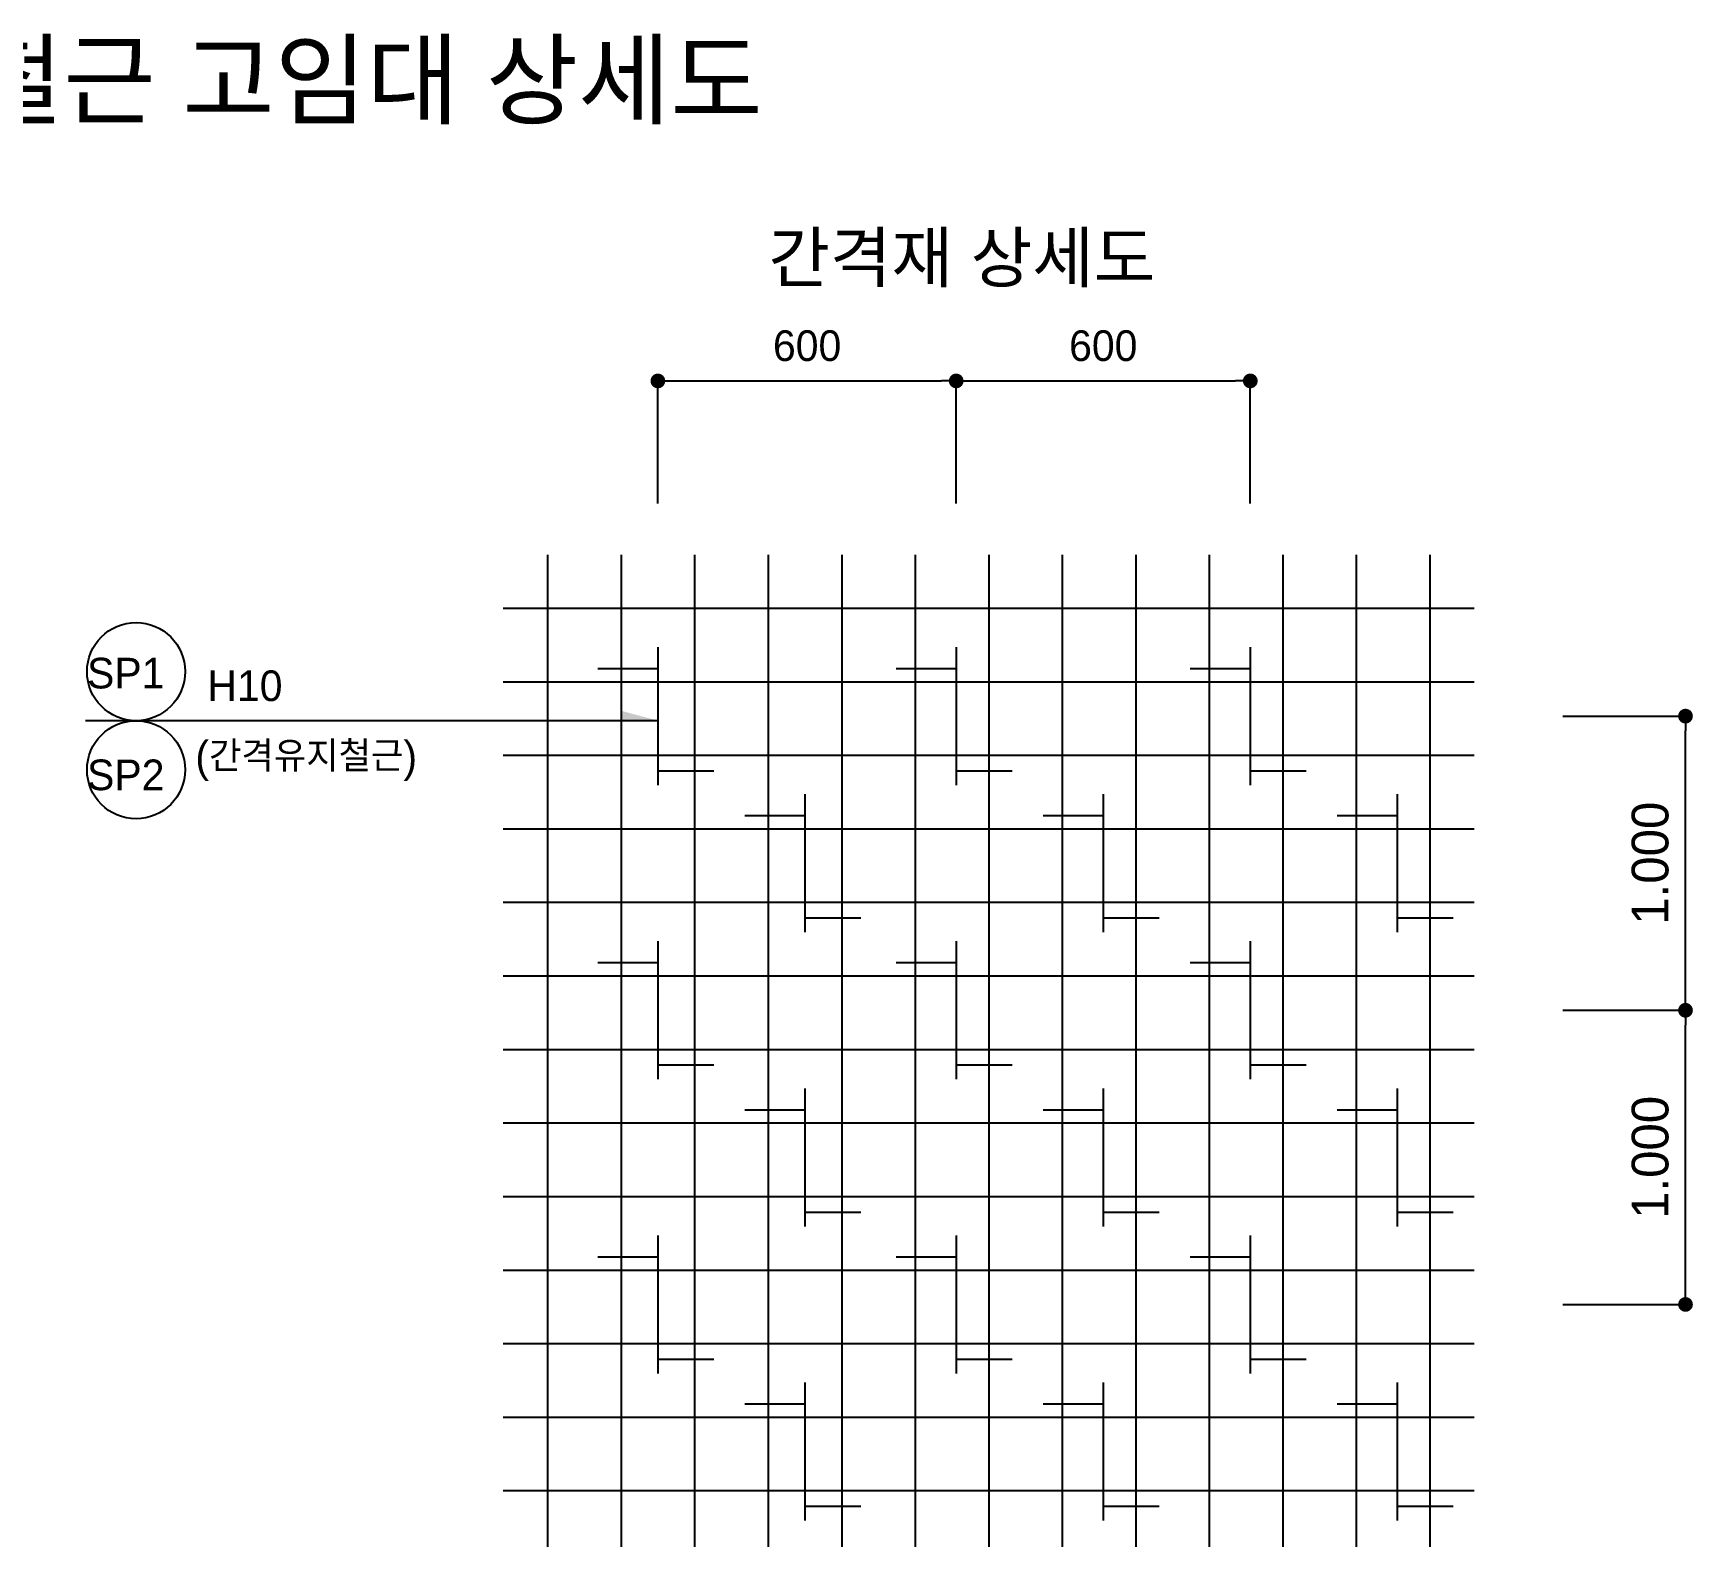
# Model space of a CAD drawing. Header units: millimetres. Extents: x -133 to 138, y -120 to 4.
# Drawn here: x 2.4 to 137.8, y -119.7 to 3.8 of the extents above; entities that cross this region are included whole.
import ezdxf
from ezdxf.enums import TextEntityAlignment as Align

# ---------------------------------------------------------------- set-up
doc = ezdxf.new("R2010")
doc.units = ezdxf.units.MM
doc.header["$LTSCALE"] = 500
doc.header["$MEASUREMENT"] = 0
doc.styles.add('GHS', font='djdg.shx', dxfattribs={"bigfont": 'ghs.shx'})
doc.styles.add('주TITLE', font='Gulim.ttf')

# ---------------------------------------------------------------- blocks, each defined once
blk = doc.blocks.new('arw1')
at = {"color": 1}
blk.add_solid([(0, 0), (2.9, 0.78), (2.9, 0)], dxfattribs=at)
blk = doc.blocks.new('DOT')
at = {"color": 1}
blk.add_line((0, 0), (-1, 0), dxfattribs=at)
at = {"color": 7, "const_width": 0.5}
blk.add_lwpolyline([(-0.25, 0, 1), (0.25, 0, 1)], format="xyb", close=True, dxfattribs=at)

msp = doc.modelspace()

# ---------------------------------------------------------------- linework, layer by layer
at = {"color": 1}
for p, q in [((53.37, -34.57), (53.37, -24.57)), ((54.57, -24.57), (76.52, -24.57)), ((77.72, -34.57), (77.72, -24.57)), ((77.72, -34.57), (77.72, -24.57)), ((78.92, -24.57), (100.52, -24.57)), ((101.72, -34.57), (101.72, -24.57)), ((44.37, -38.76), (44.37, -119.69)), ((50.37, -38.76), (50.37, -119.69)), ((56.37, -38.76), (56.37, -119.69)), ((62.37, -38.76), (62.37, -119.69)), ((68.37, -38.76), (68.37, -119.69)), ((74.37, -38.76), (74.37, -119.69)), ((80.37, -38.76), (80.37, -119.69)), ((86.37, -38.76), (86.37, -119.69)), ((92.37, -38.76), (92.37, -119.69)), ((98.37, -38.76), (98.37, -119.69)), ((104.37, -38.76), (104.37, -119.69)), ((110.37, -38.76), (110.37, -119.69)), ((116.37, -38.76), (116.37, -119.69)), ((40.74, -43.11), (120, -43.11)), ((53.37, -46.29), (53.37, -57.55)), ((77.72, -46.29), (77.72, -57.55)), ((101.72, -46.29), (101.72, -57.55)), ((48.46, -48.03), (53.37, -48.03)), ((72.82, -48.03), (77.72, -48.03)), ((96.82, -48.03), (101.72, -48.03)), ((40.74, -49.11), (120, -49.11)), ((53.37, -52.29), (6.66, -52.29)), ((127.24, -51.92), (137.24, -51.92)), ((137.24, -74.72), (137.24, -53.12)), ((40.74, -55.11), (120, -55.11)), ((53.37, -56.38), (57.93, -56.38)), ((77.72, -56.38), (82.28, -56.38)), ((101.72, -56.38), (106.28, -56.38)), ((65.37, -58.29), (65.37, -69.55)), ((89.72, -58.29), (89.72, -69.55)), ((113.72, -58.29), (113.72, -69.55)), ((60.46, -60.03), (65.37, -60.03)), ((84.82, -60.03), (89.72, -60.03)), ((108.82, -60.03), (113.72, -60.03)), ((40.74, -61.11), (120, -61.11)), ((40.74, -67.11), (120, -67.11)), ((65.37, -68.38), (69.93, -68.38)), ((89.72, -68.38), (94.28, -68.38)), ((113.72, -68.38), (118.28, -68.38)), ((53.37, -70.29), (53.37, -81.55)), ((77.72, -70.29), (77.72, -81.55)), ((101.72, -70.29), (101.72, -81.55)), ((40.74, -73.11), (120, -73.11)), ((48.46, -72.03), (53.37, -72.03)), ((72.82, -72.03), (77.72, -72.03)), ((96.82, -72.03), (101.72, -72.03)), ((127.24, -75.92), (137.24, -75.92)), ((127.24, -75.92), (137.24, -75.92)), ((137.24, -98.72), (137.24, -77.12)), ((40.74, -79.11), (120, -79.11)), ((53.37, -80.38), (57.93, -80.38)), ((77.72, -80.38), (82.28, -80.38)), ((101.72, -80.38), (106.28, -80.38)), ((65.37, -82.29), (65.37, -93.55)), ((89.72, -82.29), (89.72, -93.55)), ((113.72, -82.29), (113.72, -93.55)), ((40.74, -85.11), (120, -85.11)), ((60.46, -84.03), (65.37, -84.03)), ((84.82, -84.03), (89.72, -84.03)), ((108.82, -84.03), (113.72, -84.03)), ((40.74, -91.11), (120, -91.11)), ((65.37, -92.38), (69.93, -92.38)), ((89.72, -92.38), (94.28, -92.38)), ((113.72, -92.38), (118.28, -92.38)), ((53.37, -94.29), (53.37, -105.55)), ((77.72, -94.29), (77.72, -105.55)), ((101.72, -94.29), (101.72, -105.55)), ((48.46, -96.03), (53.37, -96.03)), ((72.82, -96.03), (77.72, -96.03)), ((96.82, -96.03), (101.72, -96.03)), ((40.74, -97.11), (120, -97.11)), ((127.24, -99.92), (137.24, -99.92)), ((40.74, -103.11), (120, -103.11)), ((53.37, -104.38), (57.93, -104.38)), ((77.72, -104.38), (82.28, -104.38)), ((101.72, -104.38), (106.28, -104.38)), ((65.37, -106.29), (65.37, -117.55)), ((89.72, -106.29), (89.72, -117.55)), ((113.72, -106.29), (113.72, -117.55)), ((60.46, -108.03), (65.37, -108.03)), ((84.82, -108.03), (89.72, -108.03)), ((108.82, -108.03), (113.72, -108.03)), ((40.74, -109.11), (120, -109.11)), ((40.74, -115.11), (120, -115.11)), ((65.37, -116.38), (69.93, -116.38)), ((89.72, -116.38), (94.28, -116.38)), ((113.72, -116.38), (118.28, -116.38))]:
    msp.add_line(p, q, dxfattribs=at)
for centre in [(10.78, -48.29), (10.78, -56.29)]:
    msp.add_circle(centre, 4, dxfattribs=at)

# ---------------------------------------------------------------- block references
at = {"color": 1, "yscale": 1.2, "zscale": 1.2}
for p, xscale, rotation in [((53.37, -24.57), 1.199999999999989, 180), ((77.72, -24.57), 1.199999999999989, 180), ((137.24, -51.92), 1.2, 90), ((137.24, -75.92), 1.2, 270), ((137.24, -75.92), 1.2, 90), ((137.24, -99.92), 1.2, 270)]:
    msp.add_blockref('DOT', p, dxfattribs=dict(at, xscale=xscale, rotation=rotation))
at = {"color": 1, "xscale": 1.199999999999989, "yscale": 1.2, "zscale": 1.2}
for p in [(77.72, -24.57), (101.72, -24.57)]:
    msp.add_blockref('DOT', p, dxfattribs=at)
at = {"color": 7, "yscale": -1, "rotation": 180}
msp.add_blockref('arw1', (53.37, -52.29), dxfattribs=at)

# ---------------------------------------------------------------- texts
at = {"color": 6, "style": '주TITLE'}
msp.add_text('간격재 상세도 및 철근 고임대 상세도', height=6, dxfattribs=at).set_placement((0, 0), align=Align.MIDDLE_CENTER)
msp.add_text('간격재 상세도', height=4, dxfattribs=at).set_placement((62.39, -16.5))
at = {"color": 7, "style": 'GHS'}
for s, p in [('SP1', (6.78, -49.66)), ('H10', (16.6, -50.69)), ('SP2', (6.78, -57.96))]:
    msp.add_text(s, height=2.5, dxfattribs=at).set_placement(p)
at = {"color": 0, "style": 'GHS'}
msp.add_text('(간격유지철근)', height=2.5, dxfattribs=at).set_placement((15.62, -56.45))
at = {"color": 0, "char_height": 2.5, "attachment_point": 5, "style": 'GHS'}
for insert in [(65.55, -21.71), (89.72, -21.71)]:
    msp.add_mtext('\\A1;600', dxfattribs=dict(at, insert=insert))
at = {"color": 7, "char_height": 3, "attachment_point": 5, "rotation": 90, "style": 'GHS'}
for insert in [(134.37, -63.92), (134.37, -87.92)]:
    msp.add_mtext('\\A1;1.000', dxfattribs=dict(at, insert=insert))

doc.saveas('drawing.dxf')
